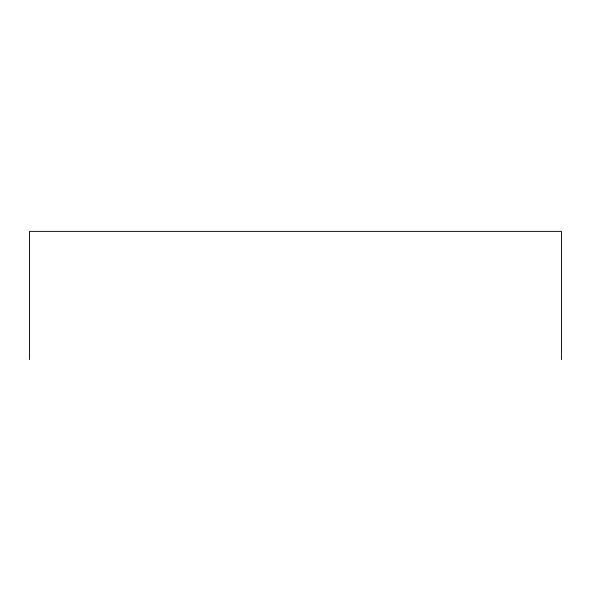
<?xml version="1.0" encoding="UTF-8"?>
<svg xmlns="http://www.w3.org/2000/svg" width="591" height="591" viewBox="0 0 591 591"><rect width="100%" height="100%" fill="white"/><g stroke="black" fill="none" stroke-linecap="round" stroke-linejoin="round"><path stroke-width="0.89" d="M561.45 359.624L561.45 231.376L29.55 231.376L29.55 359.624"/></g></svg>
